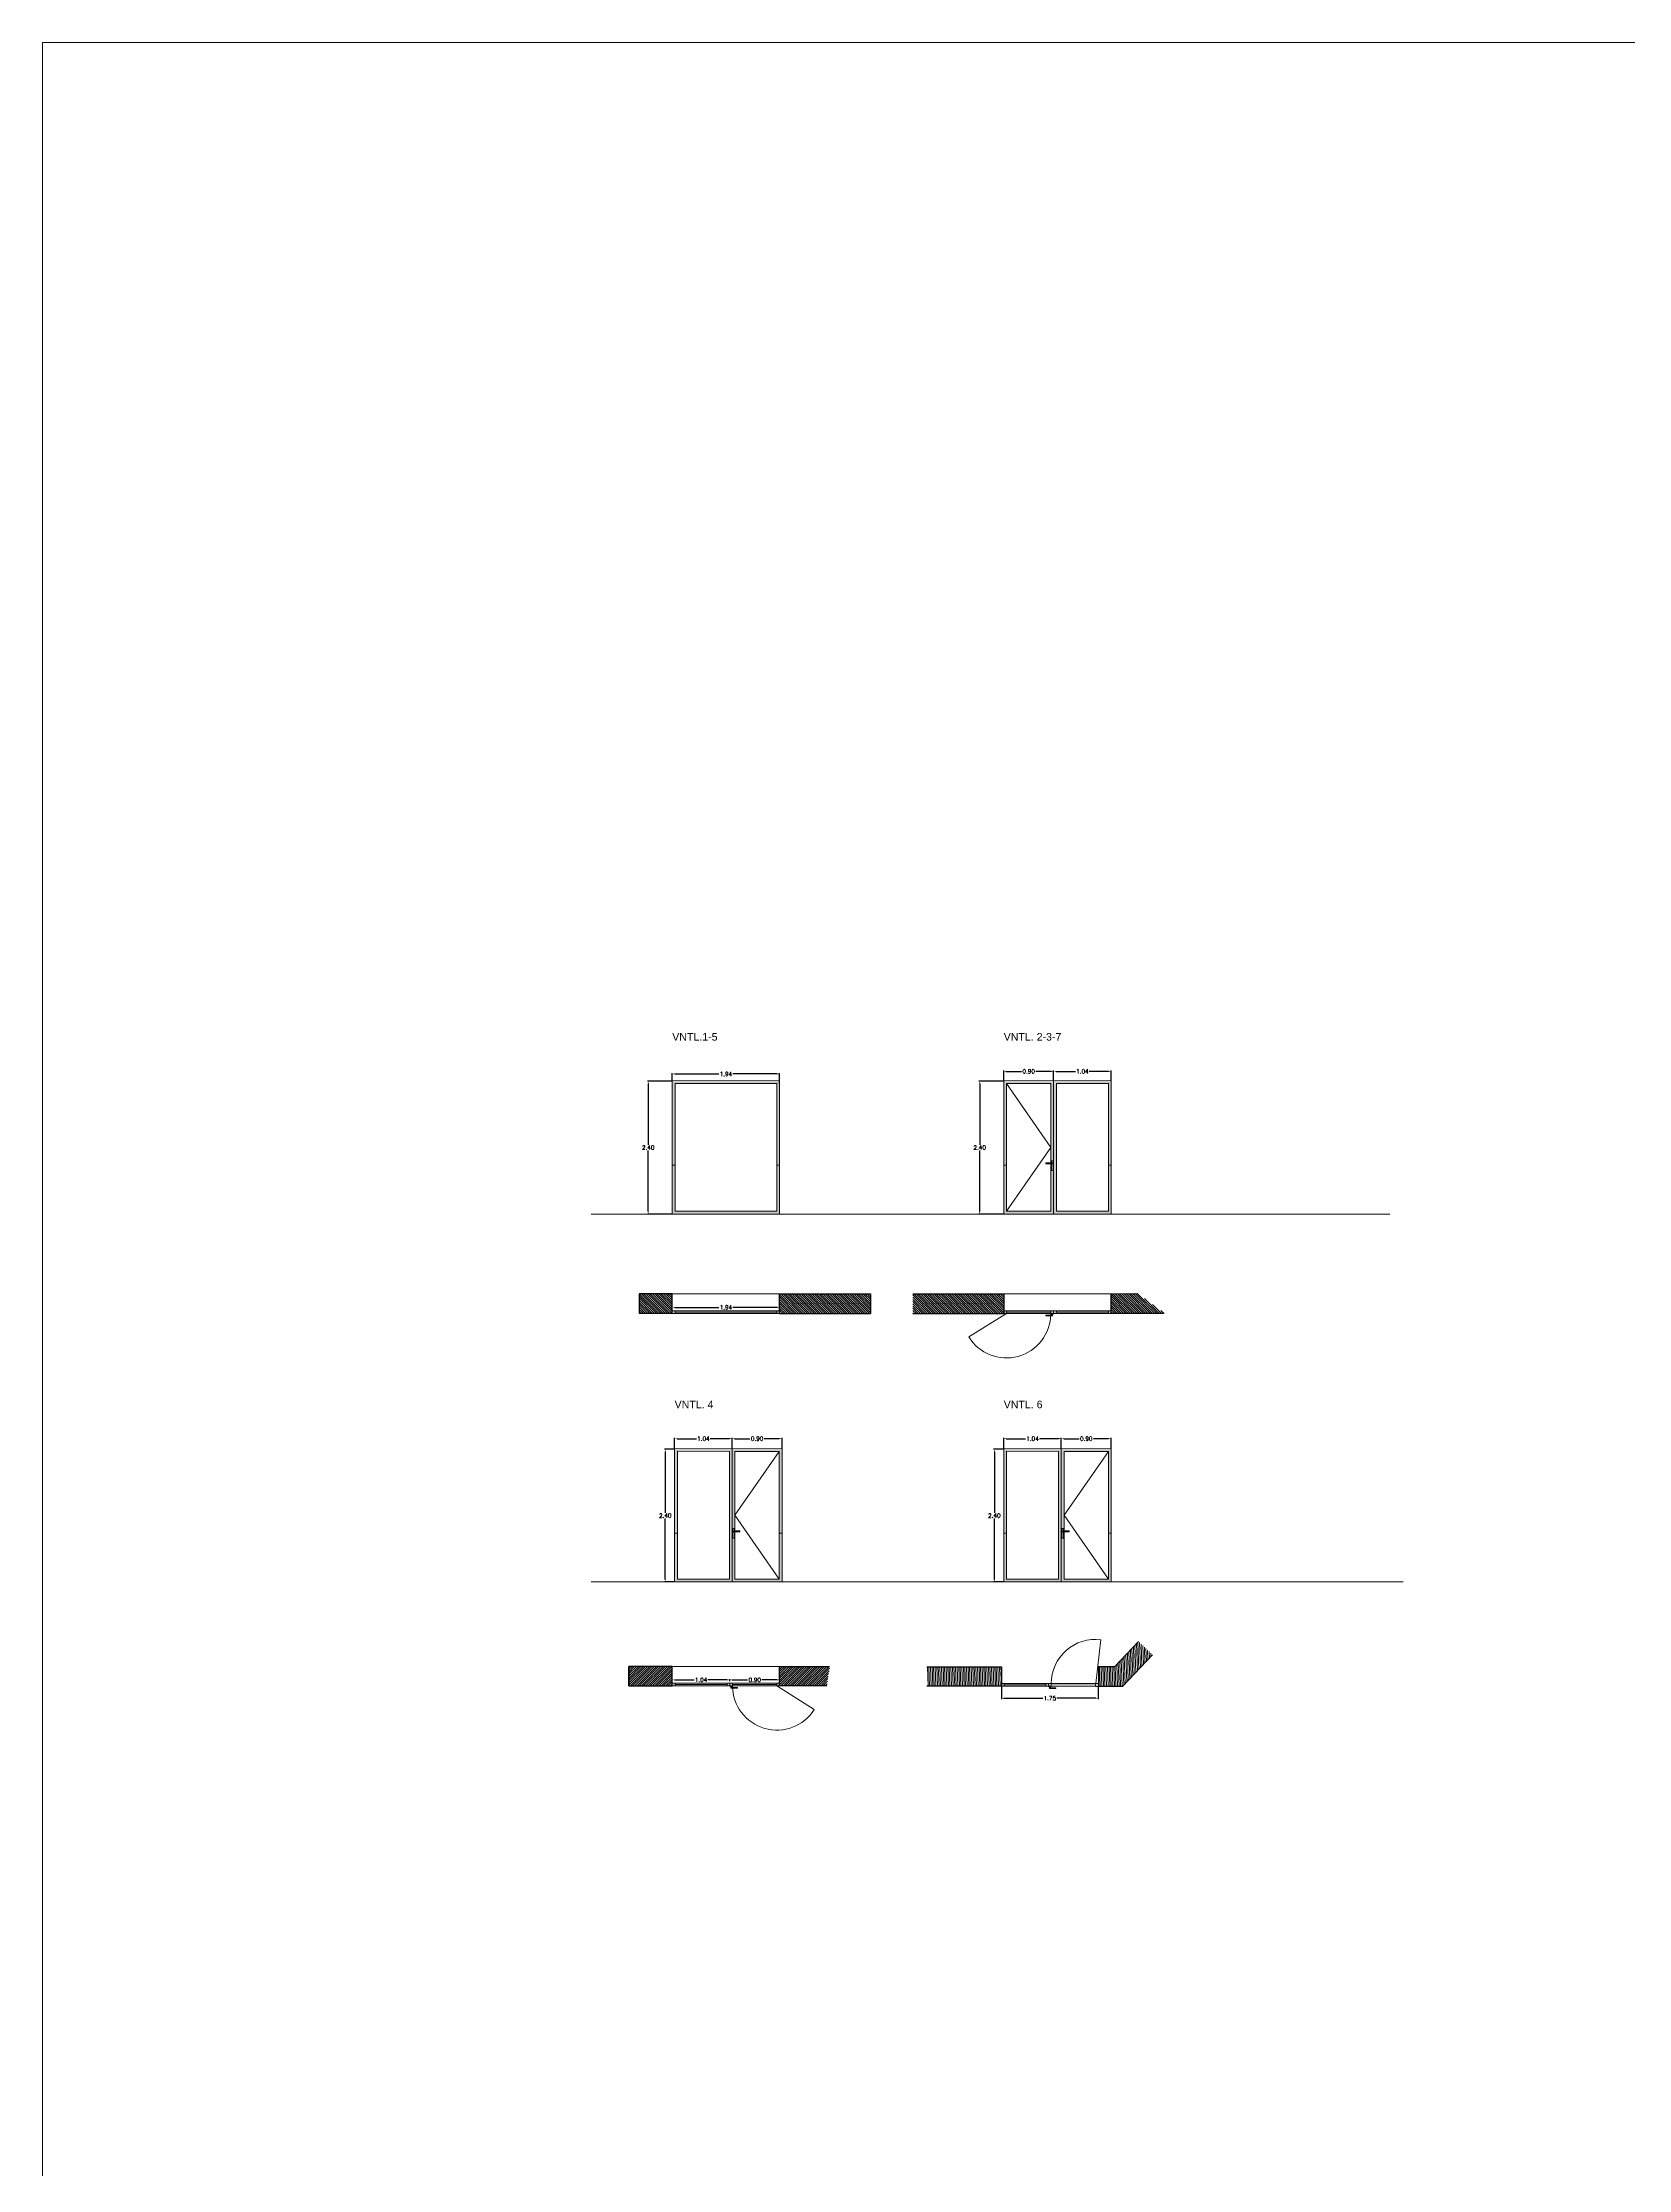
# Model space of a CAD drawing. Header units: millimetres. Extents: x 51 to 284, y 32 to 237.
# Drawn here: x 50.69 to 79.33, y 156.49 to 194.91 of the extents above; entities that cross this region are included whole.
import ezdxf

# ---------------------------------------------------------------- set-up
doc = ezdxf.new("R2010")
doc.units = ezdxf.units.MM
for name, color, linetype, lineweight in [('A_Hatch03', 253, 'Continuous', 13), ('A_Sec03', 3, 'Continuous', 20), ('detalle', 6, 'Continuous', 5), ('FUSTERIA', 2, 'Continuous', 15), ('MUR', 5, 'Continuous', 25), ('PROYECTADO', 1, 'Continuous', 18), ('somb. Muro', 251, 'Continuous', 15), ('sombreado', 253, 'Continuous', 13)]:
    doc.layers.add(name, color=color, linetype=linetype, lineweight=lineweight)
doc.layers.add('SS_VEGETACION', color=7, linetype='Continuous', true_color=0x8ba14f)
doc.styles.add('ROMANS', font='romans.shx')
doc.styles.get("Standard").update_dxf_attribs({"font": 'arial.ttf'})
doc.dimstyles.new('martacota1', dxfattribs={"dimscale": 0.3, "dimtxt": 0.15, "dimasz": 0.15, "dimexe": 0.05, "dimexo": 0, "dimgap": 0.05, "dimtad": 0, "dimtih": 1, "dimtoh": 1, "dimzin": 0, "dimdsep": 46, "dimtxsty": 'ROMANS', "dimcen": 0.05, "dimclrt": 7, "dimadec": 0, "dimazin": 0, "dimtfac": 0.1, "dimtix": 1, "dimtmove": 1, "dimatfit": 3, "dimfxl": 1, "dimtolj": 1, "dimtzin": 1, "dimarcsym": 0})
pattern_1 = [(0, (-3.6206, 0), (0, 6.985), [5.08, -1.905]), (90, (-3.6206, 0), (-6.985, 4e-16), [5.08, -1.905])]
pattern_2 = [(0, (2.3656, 0), (0, 6.985), [5.08, -1.905]), (90, (2.3656, 0), (-6.985, 4e-16), [5.08, -1.905])]
pattern_3 = [(0, (-3.4384, -6.6445), (0, 6.985), [5.08, -1.905]), (90, (-3.4384, -6.6445), (-6.985, 4e-16), [5.08, -1.905])]
pattern_4 = [(0, (2.505, -6.6445), (0, 6.985), [5.08, -1.905]), (90, (2.505, -6.6445), (-6.985, 4e-16), [5.08, -1.905])]

# ---------------------------------------------------------------- blocks, each defined once
blk = doc.blocks.new('*D201')
at = {"layer": 'Defpoints', "color": 0, "transparency": 16777216}
for p in [(62.065, 171.959), (64.005, 172.062), (64.005, 171.949)]:
    blk.add_point(p, dxfattribs=at)
at = {"layer": 'SS_VEGETACION', "color": 0, "lineweight": -2, "transparency": 16777216}
for p, q in [((62.065, 171.959), (62.065, 172.077)), ((62.11, 172.062), (62.909, 172.062)), ((63.96, 172.062), (63.161, 172.062)), ((64.005, 171.949), (64.005, 172.077))]:
    blk.add_line(p, q, dxfattribs=at)
at = {"layer": 'SS_VEGETACION', "color": 0, "transparency": 16777216}
for points in [[(62.11, 172.069), (62.11, 172.054), (62.065, 172.062)], [(63.96, 172.069), (63.96, 172.054), (64.005, 172.062)]]:
    blk.add_solid(points, dxfattribs=at)
at = {"layer": 'SS_VEGETACION', "color": 7, "transparency": 16777216, "insert": (63.035, 172.062), "char_height": 0.075, "attachment_point": 5, "style": 'ROMANS'}
blk.add_mtext('\\A1;1.94', dxfattribs=at)
blk = doc.blocks.new('*D215')
at = {"layer": 'Defpoints', "color": 0, "transparency": 16777216}
for p in [(63.104, 165.334), (63.104, 165.309), (64.005, 165.309)]:
    blk.add_point(p, dxfattribs=at)
at = {"layer": 'SS_VEGETACION', "color": 0, "lineweight": -2, "transparency": 16777216}
for p, q in [((63.104, 165.309), (63.104, 165.349)), ((63.149, 165.334), (63.425, 165.334)), ((63.96, 165.334), (63.684, 165.334)), ((64.005, 165.309), (64.005, 165.349))]:
    blk.add_line(p, q, dxfattribs=at)
at = {"layer": 'SS_VEGETACION', "color": 0, "transparency": 16777216}
for points in [[(63.149, 165.341), (63.149, 165.326), (63.104, 165.334)], [(63.96, 165.341), (63.96, 165.326), (64.005, 165.334)]]:
    blk.add_solid(points, dxfattribs=at)
at = {"layer": 'SS_VEGETACION', "color": 7, "transparency": 16777216, "insert": (63.555, 165.334), "char_height": 0.075, "attachment_point": 5, "style": 'ROMANS'}
blk.add_mtext('\\A1;0.90', dxfattribs=at)
blk = doc.blocks.new('*D216')
at = {"layer": 'Defpoints', "color": 0, "transparency": 16777216}
for p in [(62.065, 165.334), (62.065, 165.334), (63.104, 165.334)]:
    blk.add_point(p, dxfattribs=at)
at = {"layer": 'SS_VEGETACION', "color": 0, "lineweight": -2, "transparency": 16777216}
for p, q in [((62.065, 165.334), (62.065, 165.349)), ((62.11, 165.334), (62.459, 165.334)), ((63.059, 165.334), (62.71, 165.334)), ((63.104, 165.334), (63.104, 165.349))]:
    blk.add_line(p, q, dxfattribs=at)
at = {"layer": 'SS_VEGETACION', "color": 0, "transparency": 16777216}
for points in [[(62.11, 165.341), (62.11, 165.326), (62.065, 165.334)], [(63.059, 165.341), (63.059, 165.326), (63.104, 165.334)]]:
    blk.add_solid(points, dxfattribs=at)
at = {"layer": 'SS_VEGETACION', "color": 7, "transparency": 16777216, "insert": (62.585, 165.334), "char_height": 0.075, "attachment_point": 5, "style": 'ROMANS'}
blk.add_mtext('\\A1;1.04', dxfattribs=at)
blk = doc.blocks.new('*D248')
at = {"layer": 'Defpoints', "color": 0, "transparency": 16777216}
for p in [(61.631, 176.148), (62.065, 176.148), (62.065, 173.747)]:
    blk.add_point(p, dxfattribs=at)
at = {"layer": 'SS_VEGETACION', "color": 0, "lineweight": -2, "transparency": 16777216}
for p, q in [((62.065, 176.148), (61.616, 176.148)), ((61.631, 176.103), (61.631, 175)), ((61.631, 173.792), (61.631, 174.895)), ((62.065, 173.747), (61.616, 173.747))]:
    blk.add_line(p, q, dxfattribs=at)
at = {"layer": 'SS_VEGETACION', "color": 0, "transparency": 16777216}
for points in [[(61.624, 176.103), (61.639, 176.103), (61.631, 176.148)], [(61.624, 173.792), (61.639, 173.792), (61.631, 173.747)]]:
    blk.add_solid(points, dxfattribs=at)
at = {"layer": 'SS_VEGETACION', "color": 7, "transparency": 16777216, "insert": (61.631, 174.948), "char_height": 0.075, "attachment_point": 5, "style": 'ROMANS'}
blk.add_mtext('\\A1;2.40', dxfattribs=at)
blk = doc.blocks.new('*D249')
at = {"layer": 'Defpoints', "color": 0, "transparency": 16777216}
for p in [(62.065, 176.153), (64.005, 176.277), (64.005, 176.108)]:
    blk.add_point(p, dxfattribs=at)
at = {"layer": 'SS_VEGETACION', "color": 0, "lineweight": -2, "transparency": 16777216}
for p, q in [((62.065, 176.153), (62.065, 176.292)), ((62.11, 176.277), (62.909, 176.277)), ((63.96, 176.277), (63.161, 176.277)), ((64.005, 176.108), (64.005, 176.292))]:
    blk.add_line(p, q, dxfattribs=at)
at = {"layer": 'SS_VEGETACION', "color": 0, "transparency": 16777216}
for points in [[(62.11, 176.285), (62.11, 176.27), (62.065, 176.277)], [(63.96, 176.285), (63.96, 176.27), (64.005, 176.277)]]:
    blk.add_solid(points, dxfattribs=at)
at = {"layer": 'SS_VEGETACION', "color": 7, "transparency": 16777216, "insert": (63.035, 176.277), "char_height": 0.075, "attachment_point": 5, "style": 'ROMANS'}
blk.add_mtext('\\A1;1.94', dxfattribs=at)
blk = doc.blocks.new('*D251')
at = {"layer": 'Defpoints', "color": 0, "transparency": 16777216}
for p in [(68.952, 176.325), (68.051, 176.153), (68.952, 176.153)]:
    blk.add_point(p, dxfattribs=at)
at = {"layer": 'SS_VEGETACION', "color": 0, "lineweight": -2, "transparency": 16777216}
for p, q in [((68.051, 176.153), (68.051, 176.34)), ((68.096, 176.325), (68.372, 176.325)), ((68.907, 176.325), (68.631, 176.325)), ((68.952, 176.153), (68.952, 176.34))]:
    blk.add_line(p, q, dxfattribs=at)
at = {"layer": 'SS_VEGETACION', "color": 0, "transparency": 16777216}
for points in [[(68.096, 176.332), (68.096, 176.317), (68.051, 176.325)], [(68.907, 176.332), (68.907, 176.317), (68.952, 176.325)]]:
    blk.add_solid(points, dxfattribs=at)
at = {"layer": 'SS_VEGETACION', "color": 7, "transparency": 16777216, "insert": (68.502, 176.325), "char_height": 0.075, "attachment_point": 5, "style": 'ROMANS'}
blk.add_mtext('\\A1;0.90', dxfattribs=at)
blk = doc.blocks.new('*D252')
at = {"layer": 'Defpoints', "color": 0, "transparency": 16777216}
for p in [(67.617, 176.148), (68.051, 176.148), (68.051, 173.747)]:
    blk.add_point(p, dxfattribs=at)
at = {"layer": 'SS_VEGETACION', "color": 0, "lineweight": -2, "transparency": 16777216}
for p, q in [((68.051, 176.148), (67.602, 176.148)), ((67.617, 176.103), (67.617, 175)), ((67.617, 173.792), (67.617, 174.895)), ((68.051, 173.747), (67.602, 173.747))]:
    blk.add_line(p, q, dxfattribs=at)
at = {"layer": 'SS_VEGETACION', "color": 0, "transparency": 16777216}
for points in [[(67.61, 176.103), (67.625, 176.103), (67.617, 176.148)], [(67.61, 173.792), (67.625, 173.792), (67.617, 173.747)]]:
    blk.add_solid(points, dxfattribs=at)
at = {"layer": 'SS_VEGETACION', "color": 7, "transparency": 16777216, "insert": (67.617, 174.948), "char_height": 0.075, "attachment_point": 5, "style": 'ROMANS'}
blk.add_mtext('\\A1;2.40', dxfattribs=at)
blk = doc.blocks.new('*D253')
at = {"layer": 'Defpoints', "color": 0, "transparency": 16777216}
for p in [(69.991, 176.325), (68.952, 176.16), (69.991, 176.16)]:
    blk.add_point(p, dxfattribs=at)
at = {"layer": 'SS_VEGETACION', "color": 0, "lineweight": -2, "transparency": 16777216}
for p, q in [((68.952, 176.16), (68.952, 176.34)), ((68.997, 176.325), (69.346, 176.325)), ((69.946, 176.325), (69.597, 176.325)), ((69.991, 176.16), (69.991, 176.34))]:
    blk.add_line(p, q, dxfattribs=at)
at = {"layer": 'SS_VEGETACION', "color": 0, "transparency": 16777216}
for points in [[(68.997, 176.332), (68.997, 176.317), (68.952, 176.325)], [(69.946, 176.332), (69.946, 176.317), (69.991, 176.325)]]:
    blk.add_solid(points, dxfattribs=at)
at = {"layer": 'SS_VEGETACION', "color": 7, "transparency": 16777216, "insert": (69.472, 176.325), "char_height": 0.075, "attachment_point": 5, "style": 'ROMANS'}
blk.add_mtext('\\A1;1.04', dxfattribs=at)
blk = doc.blocks.new('*D254')
at = {"layer": 'Defpoints', "color": 0, "transparency": 16777216}
for p in [(61.939, 169.499), (62.108, 169.499), (62.108, 167.103)]:
    blk.add_point(p, dxfattribs=at)
at = {"layer": 'SS_VEGETACION', "color": 0, "lineweight": -2, "transparency": 16777216}
for p, q in [((62.108, 169.499), (61.924, 169.499)), ((61.939, 169.454), (61.939, 168.353)), ((61.939, 167.148), (61.939, 168.248)), ((62.108, 167.103), (61.924, 167.103))]:
    blk.add_line(p, q, dxfattribs=at)
at = {"layer": 'SS_VEGETACION', "color": 0, "transparency": 16777216}
for points in [[(61.931, 169.454), (61.946, 169.454), (61.939, 169.499)], [(61.931, 167.148), (61.946, 167.148), (61.939, 167.103)]]:
    blk.add_solid(points, dxfattribs=at)
at = {"layer": 'SS_VEGETACION', "color": 7, "transparency": 16777216, "insert": (61.939, 168.301), "char_height": 0.075, "attachment_point": 5, "style": 'ROMANS'}
blk.add_mtext('\\A1;2.40', dxfattribs=at)
blk = doc.blocks.new('*D257')
at = {"layer": 'Defpoints', "color": 0, "transparency": 16777216}
for p in [(62.108, 169.514), (63.147, 169.69), (63.147, 169.514)]:
    blk.add_point(p, dxfattribs=at)
at = {"layer": 'SS_VEGETACION', "color": 0, "lineweight": -2, "transparency": 16777216}
for p, q in [((62.108, 169.514), (62.108, 169.705)), ((62.153, 169.69), (62.502, 169.69)), ((63.102, 169.69), (62.753, 169.69)), ((63.147, 169.514), (63.147, 169.705))]:
    blk.add_line(p, q, dxfattribs=at)
at = {"layer": 'SS_VEGETACION', "color": 0, "transparency": 16777216}
for points in [[(62.153, 169.697), (62.153, 169.682), (62.108, 169.69)], [(63.102, 169.697), (63.102, 169.682), (63.147, 169.69)]]:
    blk.add_solid(points, dxfattribs=at)
at = {"layer": 'SS_VEGETACION', "color": 7, "transparency": 16777216, "insert": (62.628, 169.69), "char_height": 0.075, "attachment_point": 5, "style": 'ROMANS'}
blk.add_mtext('\\A1;1.04', dxfattribs=at)
blk = doc.blocks.new('*D258')
at = {"layer": 'Defpoints', "color": 0, "transparency": 16777216}
for p in [(63.147, 169.514), (64.048, 169.69), (64.048, 169.508)]:
    blk.add_point(p, dxfattribs=at)
at = {"layer": 'SS_VEGETACION', "color": 0, "lineweight": -2, "transparency": 16777216}
for p, q in [((63.147, 169.514), (63.147, 169.705)), ((63.192, 169.69), (63.468, 169.69)), ((64.003, 169.69), (63.727, 169.69)), ((64.048, 169.508), (64.048, 169.705))]:
    blk.add_line(p, q, dxfattribs=at)
at = {"layer": 'SS_VEGETACION', "color": 0, "transparency": 16777216}
for points in [[(63.192, 169.697), (63.192, 169.682), (63.147, 169.69)], [(64.003, 169.697), (64.003, 169.682), (64.048, 169.69)]]:
    blk.add_solid(points, dxfattribs=at)
at = {"layer": 'SS_VEGETACION', "color": 7, "transparency": 16777216, "insert": (63.598, 169.69), "char_height": 0.075, "attachment_point": 5, "style": 'ROMANS'}
blk.add_mtext('\\A1;0.90', dxfattribs=at)
blk = doc.blocks.new('*D260')
at = {"layer": 'Defpoints', "color": 0, "transparency": 16777216}
for p in [(68.051, 169.514), (69.091, 169.69), (69.091, 169.511)]:
    blk.add_point(p, dxfattribs=at)
at = {"layer": 'SS_VEGETACION', "color": 0, "lineweight": -2, "transparency": 16777216}
for p, q in [((68.051, 169.514), (68.051, 169.705)), ((68.096, 169.69), (68.445, 169.69)), ((69.046, 169.69), (68.697, 169.69)), ((69.091, 169.511), (69.091, 169.705))]:
    blk.add_line(p, q, dxfattribs=at)
at = {"layer": 'SS_VEGETACION', "color": 0, "transparency": 16777216}
for points in [[(68.096, 169.697), (68.096, 169.682), (68.051, 169.69)], [(69.046, 169.697), (69.046, 169.682), (69.091, 169.69)]]:
    blk.add_solid(points, dxfattribs=at)
at = {"layer": 'SS_VEGETACION', "color": 7, "transparency": 16777216, "insert": (68.571, 169.69), "char_height": 0.075, "attachment_point": 5, "style": 'ROMANS'}
blk.add_mtext('\\A1;1.04', dxfattribs=at)
blk = doc.blocks.new('*D261')
at = {"layer": 'Defpoints', "color": 0, "transparency": 16777216}
for p in [(69.091, 169.511), (69.991, 169.69), (69.991, 169.508)]:
    blk.add_point(p, dxfattribs=at)
at = {"layer": 'SS_VEGETACION', "color": 0, "lineweight": -2, "transparency": 16777216}
for p, q in [((69.091, 169.511), (69.091, 169.705)), ((69.136, 169.69), (69.412, 169.69)), ((69.946, 169.69), (69.67, 169.69)), ((69.991, 169.508), (69.991, 169.705))]:
    blk.add_line(p, q, dxfattribs=at)
at = {"layer": 'SS_VEGETACION', "color": 0, "transparency": 16777216}
for points in [[(69.136, 169.697), (69.136, 169.682), (69.091, 169.69)], [(69.946, 169.697), (69.946, 169.682), (69.991, 169.69)]]:
    blk.add_solid(points, dxfattribs=at)
at = {"layer": 'SS_VEGETACION', "color": 7, "transparency": 16777216, "insert": (69.541, 169.69), "char_height": 0.075, "attachment_point": 5, "style": 'ROMANS'}
blk.add_mtext('\\A1;0.90', dxfattribs=at)
blk = doc.blocks.new('*D262')
at = {"layer": 'Defpoints', "color": 0, "transparency": 16777216}
for p in [(67.882, 169.499), (68.051, 169.499), (68.051, 167.103)]:
    blk.add_point(p, dxfattribs=at)
at = {"layer": 'SS_VEGETACION', "color": 0, "lineweight": -2, "transparency": 16777216}
for p, q in [((68.051, 169.499), (67.867, 169.499)), ((67.882, 169.454), (67.882, 168.353)), ((67.882, 167.148), (67.882, 168.248)), ((68.051, 167.103), (67.867, 167.103))]:
    blk.add_line(p, q, dxfattribs=at)
at = {"layer": 'SS_VEGETACION', "color": 0, "transparency": 16777216}
for points in [[(67.875, 169.454), (67.89, 169.454), (67.882, 169.499)], [(67.875, 167.148), (67.89, 167.148), (67.882, 167.103)]]:
    blk.add_solid(points, dxfattribs=at)
at = {"layer": 'SS_VEGETACION', "color": 7, "transparency": 16777216, "insert": (67.882, 168.301), "char_height": 0.075, "attachment_point": 5, "style": 'ROMANS'}
blk.add_mtext('\\A1;2.40', dxfattribs=at)
blk = doc.blocks.new('*D291')
at = {"layer": 'Defpoints', "color": 0, "transparency": 16777216}
for p in [(68.009, 165.219), (69.759, 165.216), (69.759, 165.003)]:
    blk.add_point(p, dxfattribs=at)
at = {"layer": 'SS_VEGETACION', "color": 0, "lineweight": -2, "transparency": 16777216}
for p, q in [((68.009, 165.219), (68.009, 164.988)), ((69.759, 165.216), (69.759, 164.988)), ((68.054, 165.003), (68.76, 165.003)), ((69.714, 165.003), (69.008, 165.003))]:
    blk.add_line(p, q, dxfattribs=at)
at = {"layer": 'SS_VEGETACION', "color": 0, "transparency": 16777216}
for points in [[(68.054, 165.01), (68.054, 164.995), (68.009, 165.003)], [(69.714, 165.01), (69.714, 164.995), (69.759, 165.003)]]:
    blk.add_solid(points, dxfattribs=at)
at = {"layer": 'SS_VEGETACION', "color": 7, "transparency": 16777216, "insert": (68.884, 165.003), "char_height": 0.075, "attachment_point": 5, "style": 'ROMANS'}
blk.add_mtext('\\A1;1.75', dxfattribs=at)

msp = doc.modelspace()

# ---------------------------------------------------------------- hatches: boundary and pattern name
at = {"layer": 'A_Hatch03', "true_color": 0xe3e1dd}
h = msp.add_hatch(dxfattribs=at)
h.set_pattern_fill('ANGLE', color=254)
h.set_pattern_definition(pattern_1)
h.paths.add_polyline_path([(62.065, 176.153), (62.065, 173.747), (64.005, 173.747), (64.005, 176.158)])
h.paths.add_polyline_path([(63.955, 176.108), (63.955, 173.797), (62.115, 173.797), (62.115, 176.103)], flags=16)
h = msp.add_hatch(dxfattribs=at)
h.set_pattern_fill('ANGLE', color=254)
h.set_pattern_definition(pattern_1)
h.paths.add_polyline_path([(62.065, 176.153), (62.065, 173.747), (64.005, 173.747), (64.005, 176.158)])
h.paths.add_polyline_path([(62.115, 176.103), (63.955, 176.108), (63.955, 173.797), (62.115, 173.797)], flags=16)
h = msp.add_hatch(color=254, dxfattribs=at)
h.dxf.hatch_style = 1
h.paths.add_polyline_path([(62.065, 173.747), (64.005, 173.747), (64.005, 176.158), (62.065, 176.153)])
h.paths.add_polyline_path([(62.115, 176.103), (63.955, 176.108), (63.955, 173.797), (62.115, 173.797)], flags=16)
h = msp.add_hatch(dxfattribs=at)
h.set_pattern_fill('ANGLE', color=254)
h.set_pattern_definition(pattern_2)
h.paths.add_polyline_path([(69.991, 176.158), (68.051, 176.153), (68.051, 173.747), (69.991, 173.747)])
h.paths.add_polyline_path([(69.941, 176.108), (69.941, 173.797), (68.101, 173.797), (68.101, 176.103)], flags=16)
h = msp.add_hatch(dxfattribs=at)
h.set_pattern_fill('ANGLE', color=254)
h.set_pattern_definition(pattern_2)
h.paths.add_polyline_path([(69.991, 176.158), (68.051, 176.153), (68.051, 173.747), (69.991, 173.747)])
h.paths.add_polyline_path([(68.101, 176.103), (69.941, 176.108), (69.941, 173.797), (68.101, 173.797)], flags=16)
h = msp.add_hatch(color=254, dxfattribs=at)
h.dxf.hatch_style = 1
h.paths.add_polyline_path([(69.991, 176.158), (68.051, 176.153), (68.051, 173.747), (69.991, 173.747)])
h.paths.add_polyline_path([(68.101, 176.103), (69.941, 176.108), (69.941, 173.797), (68.101, 173.797)], flags=16)
h = msp.add_hatch(color=254, dxfattribs=at)
h.dxf.hatch_style = 1
h.paths.add_polyline_path([(69.002, 176.105), (68.952, 176.105), (68.952, 173.797), (69.002, 173.797)])
h.paths.add_polyline_path([(68.902, 174.673), (68.936, 174.673), (68.936, 174.653), (68.902, 174.653), (68.902, 173.797), (68.952, 173.797), (68.952, 176.105), (68.902, 176.105)])
h = msp.add_hatch(color=254, dxfattribs=at)
h.dxf.hatch_style = 1
h.paths.add_polyline_path([(68.936, 174.653), (68.936, 174.673), (68.812, 174.673), (68.812, 174.653)])
h = msp.add_hatch(color=254, dxfattribs=at)
h.dxf.hatch_style = 1
h.paths.add_polyline_path([(62.108, 169.514), (64.048, 169.508), (64.048, 167.103), (62.108, 167.103)])
h.paths.add_polyline_path([(63.998, 169.459), (62.158, 169.463), (62.158, 167.153), (63.998, 167.153)], flags=16)
h = msp.add_hatch(dxfattribs=at)
h.set_pattern_fill('ANGLE', color=254)
h.set_pattern_definition(pattern_3)
h.paths.add_polyline_path([(62.108, 169.514), (64.048, 169.508), (64.048, 167.103), (62.108, 167.103)])
h.paths.add_polyline_path([(62.158, 169.463), (62.158, 167.153), (63.998, 167.153), (63.998, 169.459)], flags=16)
h = msp.add_hatch(dxfattribs=at)
h.set_pattern_fill('ANGLE', color=254)
h.set_pattern_definition(pattern_3)
h.paths.add_polyline_path([(62.108, 169.514), (64.048, 169.508), (64.048, 167.103), (62.108, 167.103)])
h.paths.add_polyline_path([(63.998, 169.459), (62.158, 169.463), (62.158, 167.153), (63.998, 167.153)], flags=16)
h = msp.add_hatch(color=254, dxfattribs=at)
h.dxf.hatch_style = 1
h.paths.add_polyline_path([(63.097, 169.461), (63.147, 169.461), (63.148, 167.153), (63.098, 167.153)])
h.paths.add_polyline_path([(63.198, 168.029), (63.164, 168.029), (63.164, 168.009), (63.198, 168.009), (63.198, 167.153), (63.148, 167.153), (63.147, 169.461), (63.197, 169.461)])
h = msp.add_hatch(color=254, dxfattribs=at)
h.dxf.hatch_style = 1
h.paths.add_polyline_path([(68.051, 169.514), (69.991, 169.508), (69.991, 167.103), (68.051, 167.103)])
h.paths.add_polyline_path([(69.941, 169.459), (68.101, 169.463), (68.101, 167.153), (69.941, 167.153)], flags=16)
h = msp.add_hatch(dxfattribs=at)
h.set_pattern_fill('ANGLE', color=254)
h.set_pattern_definition(pattern_4)
h.paths.add_polyline_path([(68.051, 169.514), (69.991, 169.508), (69.991, 167.103), (68.051, 167.103)])
h.paths.add_polyline_path([(68.101, 169.463), (68.101, 167.153), (69.941, 167.153), (69.941, 169.459)], flags=16)
h = msp.add_hatch(dxfattribs=at)
h.set_pattern_fill('ANGLE', color=254)
h.set_pattern_definition(pattern_4)
h.paths.add_polyline_path([(68.051, 169.514), (69.991, 169.508), (69.991, 167.103), (68.051, 167.103)])
h.paths.add_polyline_path([(69.941, 169.459), (68.101, 169.463), (68.101, 167.153), (69.941, 167.153)], flags=16)
h = msp.add_hatch(color=254, dxfattribs=at)
h.dxf.hatch_style = 1
h.paths.add_polyline_path([(69.041, 169.461), (69.091, 169.461), (69.091, 167.153), (69.041, 167.153)])
h.paths.add_polyline_path([(69.141, 168.029), (69.107, 168.029), (69.107, 168.009), (69.141, 168.009), (69.141, 167.153), (69.091, 167.153), (69.091, 169.461), (69.141, 169.461)])
h = msp.add_hatch(dxfattribs=at)
h.set_pattern_fill('ANGLE', color=254)
h.set_pattern_definition([(0, (0, -8.267), (0, 6.985), [5.08, -1.905]), (90, (0, -8.267), (-6.985, 4e-16), [5.08, -1.905])])
h.paths.add_polyline_path([(62.692, 167.881), (61.252, 167.881), (61.252, 165.481), (62.692, 165.481)])
h.paths.add_polyline_path([(62.542, 165.531), (62.492, 165.531), (62.492, 165.504), (62.452, 165.504), (62.452, 165.531), (61.302, 165.531), (61.302, 167.831), (62.452, 167.831), (62.452, 167.858), (62.492, 167.858), (62.492, 167.831), (62.542, 167.831)], flags=16)
h.paths.add_polyline_path([(62.542, 166.681), (61.473, 165.531), (61.302, 166.681), (61.473, 167.831)], flags=0)
h.paths.add_polyline_path([(62.65, 166.381, -1), (62.585, 166.381, -1)], flags=16)
h = msp.add_hatch(color=254, dxfattribs=at)
h.dxf.hatch_style = 1
h.paths.add_polyline_path([(63.287, 168.009), (63.287, 168.029), (63.164, 168.029), (63.164, 168.009)])
h = msp.add_hatch(color=254, dxfattribs=at)
h.dxf.hatch_style = 1
h.paths.add_polyline_path([(69.23, 168.009), (69.23, 168.029), (69.107, 168.029), (69.107, 168.009)])
at = {"layer": 'somb. Muro'}
h = msp.add_hatch(dxfattribs=at)
h.set_pattern_fill('ANSI31', color=256, scale=0.0089, angle=-90)
h.set_pattern_definition([(315, (-14.18327, -18.427183), (0.01998107, 0.01998107), [])])
h.paths.add_polyline_path([(61.465, 172.309), (61.465, 171.959), (61.765, 171.959), (62.065, 171.959), (62.065, 172.309)])
h.paths.add_polyline_path([(64.005, 172.309), (64.005, 171.949), (65.645, 171.949), (65.645, 172.309)])
h = msp.add_hatch(dxfattribs=at)
h.set_pattern_fill('ANSI31', color=256, scale=0.0089, angle=-90)
h.set_pattern_definition([(315, (-43.65452, -49.89374), (0.01998107, 0.01998107), [])])
h.paths.add_polyline_path([(68.051, 172.309), (66.411, 172.309), (66.411, 171.949), (68.051, 171.949)])
h.paths.add_polyline_path([(70.471, 172.31), (69.991, 172.309), (69.991, 171.959), (70.251, 171.959), (70.951, 171.959)])
h = msp.add_hatch(dxfattribs=at)
h.set_pattern_fill('ANSI31', color=256, scale=0.0089, angle=46.9124)
h.set_pattern_definition([(91.91237, (-16.144304, 37.00673), (-0.0282417615, -0.00094298), [])])
h.paths.add_polyline_path([(70.205, 165.218), (70.738, 165.788), (70.483, 166.028), (70.053, 165.568), (69.764, 165.569), (69.764, 165.219), (69.834, 165.219)])
h = msp.add_hatch(dxfattribs=at)
h.set_pattern_fill('ANSI31', color=256, scale=0.0089)
h.set_pattern_definition([(45, (-83.192568, 139.092122), (-0.01998107, 0.01998107), [])])
h.paths.add_polyline_path([(61.284, 165.226), (62.065, 165.226), (62.065, 165.576), (61.284, 165.576)])
h.paths.add_polyline_path([(64.858, 165.226), (64.895, 165.486), (64.535, 165.486), (64.535, 165.576), (64.005, 165.576), (64.005, 165.226)])
h.paths.add_polyline_path([(64.895, 165.486), (64.908, 165.576), (64.535, 165.576), (64.535, 165.486)])
h = msp.add_hatch(dxfattribs=at)
h.set_pattern_fill('ANSI31', color=256, scale=0.0089, angle=47.0628)
h.set_pattern_definition([(92.062759, (-53.373586, -3.59438), (-0.028239189, -0.001017105), [])])
h.paths.add_polyline_path([(68.009, 165.219), (68.009, 165.569), (66.66, 165.568), (66.66, 165.218)])
at = {"layer": 'sombreado', "transparency": 33554564}
h = msp.add_hatch(color=256, dxfattribs=at)
h.dxf.hatch_style = 1
h.paths.add_polyline_path([(64.005, 171.999), (63.955, 171.999), (63.955, 171.949), (64.005, 171.949)])
h.paths.add_polyline_path([(62.115, 171.999), (62.065, 171.999), (62.065, 171.949), (62.115, 171.949)])
h = msp.add_hatch(color=256, dxfattribs=at)
h.dxf.hatch_style = 1
h.paths.add_polyline_path([(68.102, 171.999), (68.051, 171.999), (68.051, 171.949), (68.101, 171.949)])
h.paths.add_polyline_path([(68.952, 171.999), (68.902, 172), (68.902, 171.95), (68.951, 171.949)])
h.paths.add_polyline_path([(69.002, 171.999), (68.952, 171.999), (68.951, 171.949), (69.001, 171.949)])
h.paths.add_polyline_path([(69.991, 171.999), (69.942, 172), (69.941, 171.95), (69.991, 171.949)])
h = msp.add_hatch(color=256, dxfattribs=at)
h.dxf.hatch_style = 1
h.paths.add_polyline_path([(63.955, 165.226), (64.005, 165.226), (64.005, 165.276), (63.955, 165.276)])
h.paths.add_polyline_path([(63.105, 165.226), (63.155, 165.226), (63.155, 165.276), (63.105, 165.276)])
h.paths.add_polyline_path([(63.055, 165.226), (63.105, 165.226), (63.105, 165.276), (63.055, 165.276)])
h.paths.add_polyline_path([(62.065, 165.226), (62.115, 165.226), (62.115, 165.276), (62.065, 165.276)])
h = msp.add_hatch(color=256, dxfattribs=at)
h.dxf.hatch_style = 1
h.paths.add_polyline_path([(68.909, 165.218), (68.909, 165.268), (68.859, 165.268), (68.859, 165.218)])
h.paths.add_polyline_path([(68.809, 165.218), (68.859, 165.218), (68.859, 165.218), (68.859, 165.268), (68.809, 165.268)])
h.paths.add_polyline_path([(68.059, 165.219), (68.059, 165.269), (68.009, 165.269), (68.009, 165.219)])
h.paths.add_polyline_path([(69.709, 165.216), (69.759, 165.216), (69.759, 165.266), (69.709, 165.266)])

# ---------------------------------------------------------------- linework, layer by layer
at = {"layer": 'A_Sec03', "lineweight": 0}
msp.add_lwpolyline([(61.765, 171.959), (61.765, 171.959)], dxfattribs=at)
at = {"layer": 'detalle'}
for p, q in [((68.101, 176.103), (68.902, 174.951)), ((68.902, 174.951), (68.101, 173.797)), ((62.115, 171.974), (63.955, 171.974)), ((68.101, 171.949), (67.42, 171.529)), ((69.941, 171.975), (69.001, 171.974)), ((63.998, 169.459), (63.198, 168.307)), ((69.941, 169.459), (69.141, 168.307)), ((63.198, 168.307), (63.998, 167.153)), ((69.141, 168.307), (69.941, 167.153)), ((69.714, 165.266), (69.805, 166.061)), ((62.115, 165.251), (63.055, 165.251)), ((63.955, 165.226), (64.631, 164.798)), ((68.059, 165.244), (68.809, 165.243))]:
    msp.add_line(p, q, dxfattribs=at)
at = {"layer": 'detalle', "color": 6}
for points in [[(68.902, 171.974), (68.101, 171.974)], [(63.155, 165.251), (63.955, 165.251)], [(68.909, 165.243), (69.709, 165.241)]]:
    msp.add_lwpolyline(points, dxfattribs=at)
at = {"layer": 'detalle', "lineweight": 5}
for points in [[(68.93, 171.939), (68.93, 171.913, -0.414214), (68.924, 171.907), (68.814, 171.908), (68.814, 171.92), (68.918, 171.919), (68.918, 171.939)], [(63.126, 165.216), (63.125, 165.19, 0.414214), (63.131, 165.184), (63.241, 165.183), (63.241, 165.195), (63.137, 165.196), (63.138, 165.216)], [(68.878, 165.208), (68.878, 165.182, 0.414214), (68.884, 165.176), (68.994, 165.176), (68.994, 165.188), (68.89, 165.188), (68.89, 165.208)]]:
    msp.add_lwpolyline(points, format="xyb", dxfattribs=at)
for points in [[(68.904, 171.95), (68.904, 171.94), (68.944, 171.939), (68.944, 171.949)], [(63.152, 165.226), (63.152, 165.216), (63.112, 165.217), (63.112, 165.227)], [(68.904, 165.218), (68.904, 165.208), (68.864, 165.208), (68.864, 165.218)]]:
    msp.add_lwpolyline(points, dxfattribs=at)
at = {"layer": 'detalle'}
for centre, start, end in [((68.101, 171.949), 211.6967, 358.9902), ((69.709, 165.266), 83.1457, 179.9015), ((63.955, 165.226), 180.3232, 327.6167)]:
    msp.add_arc(centre, 0.8, start, end, dxfattribs=at)
at = {"layer": 'FUSTERIA'}
for p, q in [((62.065, 176.153), (64.005, 176.158)), ((62.065, 176.153), (62.065, 173.747)), ((62.115, 176.103), (63.955, 176.108)), ((62.115, 176.103), (62.115, 173.797)), ((63.955, 176.108), (63.955, 173.797)), ((64.005, 176.158), (64.005, 173.747)), ((68.051, 176.153), (69.991, 176.158)), ((68.051, 176.153), (68.051, 173.747)), ((68.101, 176.103), (68.902, 176.105)), ((68.101, 176.103), (68.101, 173.797)), ((68.902, 176.155), (68.902, 176.155)), ((68.902, 174.673), (68.902, 176.105)), ((68.952, 173.747), (68.952, 176.155)), ((69.002, 176.105), (69.941, 176.108)), ((69.002, 173.797), (69.002, 176.105)), ((69.941, 176.108), (69.941, 173.797)), ((69.991, 176.158), (69.991, 173.747)), ((68.902, 173.797), (68.902, 174.653)), ((60.604, 173.747), (75.025, 173.747)), ((62.115, 173.797), (63.955, 173.797)), ((68.101, 173.797), (68.902, 173.797)), ((69.002, 173.797), (69.941, 173.797)), ((62.065, 171.999), (64.005, 171.999)), ((62.065, 171.949), (64.005, 171.949)), ((62.115, 171.949), (62.115, 171.999)), ((63.955, 171.949), (63.955, 171.999)), ((62.108, 169.514), (62.108, 167.103)), ((64.048, 169.508), (62.108, 169.514)), ((62.158, 169.463), (62.158, 167.153)), ((63.097, 169.461), (62.158, 169.463)), ((63.098, 167.153), (63.097, 169.461)), ((63.148, 167.103), (63.147, 169.511)), ((63.197, 169.511), (63.197, 169.511)), ((63.998, 169.459), (63.197, 169.461)), ((63.198, 168.029), (63.197, 169.461)), ((63.998, 169.459), (63.998, 167.153)), ((64.048, 169.508), (64.048, 167.103)), ((68.051, 169.514), (68.051, 167.103)), ((69.991, 169.508), (68.051, 169.514)), ((68.101, 169.463), (68.101, 167.153)), ((69.041, 169.461), (68.101, 169.463)), ((69.041, 167.153), (69.041, 169.461)), ((69.091, 167.103), (69.091, 169.511)), ((69.141, 169.511), (69.141, 169.511)), ((69.941, 169.459), (69.141, 169.461)), ((69.141, 168.029), (69.141, 169.461)), ((69.941, 169.459), (69.941, 167.153)), ((69.991, 169.508), (69.991, 167.103)), ((63.198, 167.153), (63.198, 168.009)), ((69.141, 167.153), (69.141, 168.009)), ((60.604, 167.103), (75.265, 167.103)), ((63.098, 167.153), (62.158, 167.153)), ((63.998, 167.153), (63.198, 167.153)), ((69.041, 167.153), (68.101, 167.153)), ((69.941, 167.153), (69.141, 167.153))]:
    msp.add_line(p, q, dxfattribs=at)
for points in [[(68.936, 174.673), (68.812, 174.673), (68.812, 174.653), (68.936, 174.653)], [(68.102, 171.999), (68.101, 171.949), (68.902, 171.949), (68.902, 172)], [(68.902, 172), (68.952, 171.999), (68.951, 171.949), (68.901, 171.95)], [(68.952, 171.999), (69.002, 171.999), (69.001, 171.949), (68.951, 171.949)], [(69.002, 171.999), (69.001, 171.949), (69.941, 171.95), (69.942, 172)], [(63.164, 168.029), (63.287, 168.029), (63.287, 168.009), (63.164, 168.009)], [(69.107, 168.029), (69.23, 168.029), (69.23, 168.009), (69.107, 168.009)], [(63.055, 165.226), (63.055, 165.276), (62.115, 165.276), (62.115, 165.226)], [(63.105, 165.226), (63.055, 165.226), (63.055, 165.276), (63.105, 165.276)], [(63.155, 165.226), (63.105, 165.226), (63.105, 165.276), (63.155, 165.276)], [(63.955, 165.226), (63.955, 165.276), (63.155, 165.276), (63.155, 165.226)], [(68.809, 165.218), (68.809, 165.268), (68.059, 165.269), (68.059, 165.219)], [(68.859, 165.218), (68.809, 165.218), (68.809, 165.268), (68.859, 165.268)], [(68.909, 165.218), (68.859, 165.218), (68.859, 165.268), (68.909, 165.268)], [(69.709, 165.216), (69.709, 165.266), (68.909, 165.268), (68.909, 165.218)]]:
    msp.add_lwpolyline(points, close=True, dxfattribs=at)
for points in [[(68.912, 174.673), (68.912, 174.711), (68.942, 174.711), (68.942, 174.537), (68.912, 174.537), (68.912, 174.653)], [(68.052, 171.999), (68.102, 171.999), (68.101, 171.949), (68.051, 171.949)], [(69.991, 171.949), (69.991, 171.949), (69.941, 171.95), (69.942, 172), (69.992, 171.999)], [(63.187, 168.029), (63.187, 168.066), (63.157, 168.066), (63.157, 167.893), (63.187, 167.893), (63.187, 168.009)], [(69.131, 168.029), (69.131, 168.066), (69.101, 168.066), (69.101, 167.893), (69.131, 167.893), (69.131, 168.009)], [(62.065, 165.276), (62.065, 165.276), (62.115, 165.276), (62.115, 165.226), (62.065, 165.226)], [(64.005, 165.226), (63.955, 165.226), (63.955, 165.276), (64.005, 165.276)], [(68.009, 165.269), (68.009, 165.269), (68.059, 165.269), (68.059, 165.219), (68.009, 165.219)], [(69.759, 165.216), (69.709, 165.216), (69.709, 165.266), (69.759, 165.266)]]:
    msp.add_lwpolyline(points, dxfattribs=at)
at = {"layer": 'MUR'}
for p, q in [((62.065, 172.309), (61.465, 172.309)), ((61.465, 172.309), (61.465, 171.959)), ((62.065, 171.959), (62.065, 172.309)), ((64.005, 171.949), (64.005, 172.309)), ((64.005, 172.309), (65.645, 172.309)), ((65.645, 172.309), (65.645, 171.949)), ((66.411, 172.309), (68.051, 172.309)), ((68.051, 172.309), (68.051, 171.949)), ((69.991, 172.309), (70.471, 172.31)), ((69.991, 171.959), (69.991, 172.309)), ((61.465, 171.959), (61.765, 171.959)), ((61.765, 171.959), (62.065, 171.959)), ((64.005, 171.949), (65.645, 171.949)), ((66.411, 171.949), (68.051, 171.949)), ((69.991, 171.959), (70.251, 171.959)), ((70.251, 171.959), (70.951, 171.959)), ((70.483, 166.028), (70.053, 165.568)), ((61.284, 165.226), (61.284, 165.576)), ((62.065, 165.576), (61.284, 165.576)), ((61.284, 165.576), (61.284, 165.226)), ((62.065, 165.226), (62.065, 165.576)), ((64.005, 165.226), (64.005, 165.576)), ((64.005, 165.576), (64.908, 165.576)), ((66.66, 165.568), (68.009, 165.569)), ((68.009, 165.569), (68.009, 165.219)), ((70.053, 165.568), (69.764, 165.569)), ((69.764, 165.569), (69.764, 165.219)), ((70.738, 165.788), (70.205, 165.218)), ((61.284, 165.226), (62.065, 165.226)), ((62.015, 165.226), (62.065, 165.226)), ((64.858, 165.226), (64.005, 165.226)), ((68.009, 165.219), (66.66, 165.218)), ((69.764, 165.219), (69.834, 165.219)), ((69.834, 165.219), (70.205, 165.218))]:
    msp.add_line(p, q, dxfattribs=at)
at = {"layer": 'PROYECTADO'}
for p, q in [((62.065, 172.309), (64.005, 172.309)), ((68.051, 172.309), (69.991, 172.309)), ((64.005, 165.576), (62.065, 165.576))]:
    msp.add_line(p, q, dxfattribs=at)
msp.add_lwpolyline([(283.69, 194.906), (50.694, 194.906), (50.694, 118.078), (283.69, 118.078)], close=True, dxfattribs=at)

# ---------------------------------------------------------------- texts
at = {"layer": 'FUSTERIA'}
for s, height, p in [('VNTL.1-5', 0.1369, (62.065, 176.88)), ('VNTL. 2-3-7', 0.13686, (68.051, 176.88)), ('VNTL. 4', 0.1369, (62.108, 170.24)), ('VNTL. 6', 0.1369, (68.051, 170.24))]:
    msp.add_text(s, height=height, dxfattribs=at).set_placement(p)

# ---------------------------------------------------------------- dimensions: what is measured, and where the dimension line sits
at = {"layer": 'SS_VEGETACION', "transparency": 33554620}
for base, p1, p2, picture, middle in [((64.005, 176.277), (62.065, 176.153), (64.005, 176.108), '*D249', (63.035, 176.277)), ((68.952, 176.325), (68.051, 176.153), (68.952, 176.153), '*D251', (68.502, 176.325)), ((69.991, 176.325), (68.952, 176.16), (69.991, 176.16), '*D253', (69.472, 176.325)), ((64.005, 172.062), (62.065, 171.959), (64.005, 171.949), '*D201', (63.035, 172.062)), ((63.147, 169.69), (62.108, 169.514), (63.147, 169.514), '*D257', (62.628, 169.69)), ((64.048, 169.69), (63.147, 169.514), (64.048, 169.508), '*D258', (63.598, 169.69)), ((69.091, 169.69), (68.051, 169.514), (69.091, 169.511), '*D260', (68.571, 169.69)), ((69.991, 169.69), (69.091, 169.511), (69.991, 169.508), '*D261', (69.541, 169.69)), ((69.759, 165.003), (68.009, 165.219), (69.759, 165.216), '*D291', (68.884, 165.003))]:
    dim = msp.add_linear_dim(base=base, p1=p1, p2=p2, dimstyle='martacota1', override={"dimtxt": 0.25}, dxfattribs=at)
    dim.commit()
    dim.dimension.update_dxf_attribs({"geometry": picture, "text_midpoint": middle})
for base, p1, p2, angle, picture, middle in [((61.631, 176.148), (62.065, 173.747), (62.065, 176.148), 90, '*D248', (61.631, 174.948)), ((67.617, 176.148), (68.051, 173.747), (68.051, 176.148), 90, '*D252', (67.617, 174.948)), ((61.939, 169.499), (62.108, 167.103), (62.108, 169.499), 90, '*D254', (61.939, 168.301)), ((67.882, 169.499), (68.051, 167.103), (68.051, 169.499), 90, '*D262', (67.882, 168.301)), ((62.065, 165.334), (63.104, 165.334), (62.065, 165.334), 180, '*D216', (62.585, 165.334)), ((63.104, 165.334), (64.005, 165.309), (63.104, 165.309), 180, '*D215', (63.555, 165.334))]:
    dim = msp.add_linear_dim(base=base, p1=p1, p2=p2, angle=angle, dimstyle='martacota1', override={"dimtxt": 0.25}, dxfattribs=at)
    dim.commit()
    dim.dimension.update_dxf_attribs({"geometry": picture, "text_midpoint": middle})

doc.saveas('drawing.dxf')
